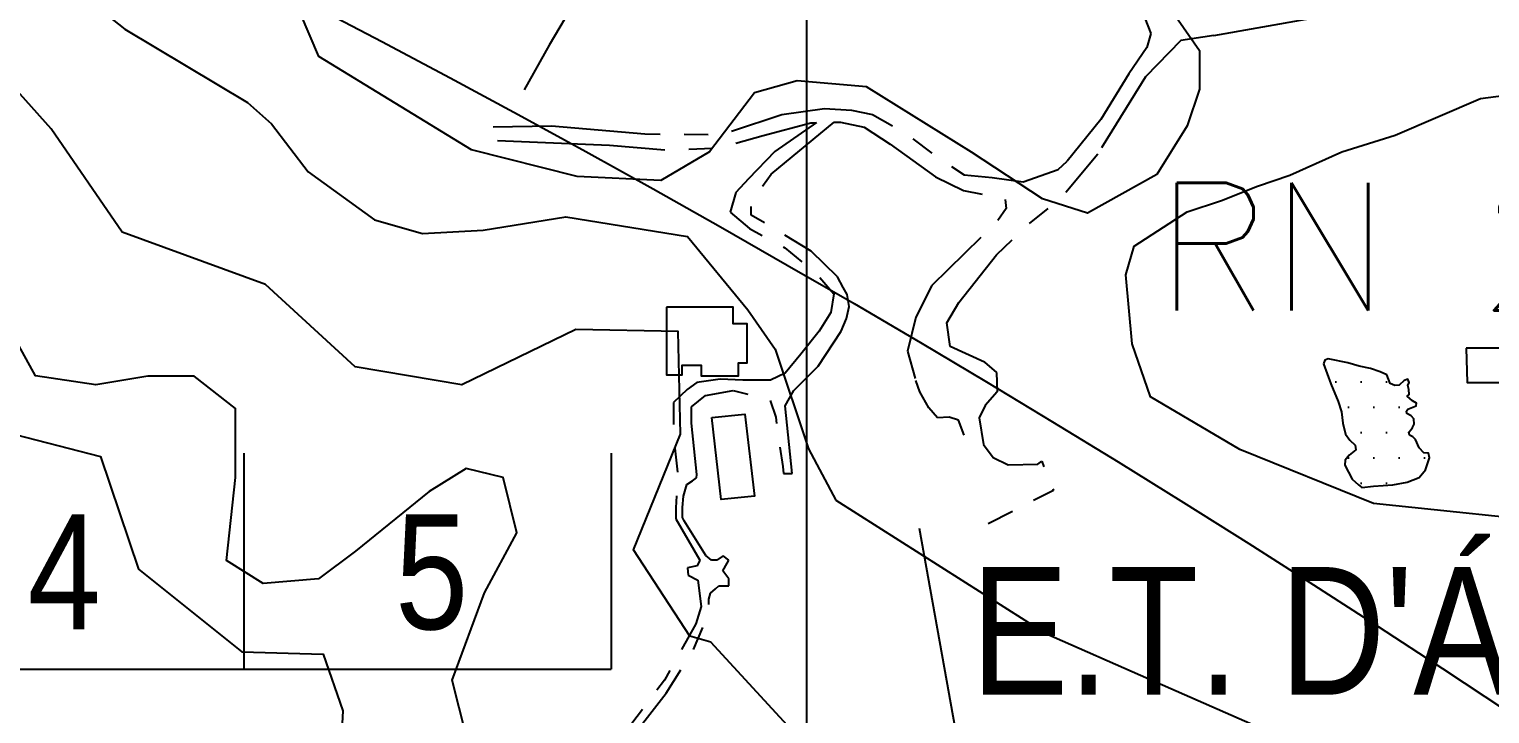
# Model space of a CAD drawing. Header units: millimetres. Extents: x 548366 to 1117317, y 7446967 to 14899125.
# Drawn here: x 556116.5 to 556574.1, y 7458740.9 to 7458955.4 of the extents above; entities that cross this region are included whole.
import ezdxf
from ezdxf.enums import TextEntityAlignment as Align

# ---------------------------------------------------------------- set-up
doc = ezdxf.new("R2010")
doc.units = ezdxf.units.MM
doc.header["$MEASUREMENT"] = 0
doc.linetypes.add('ESTR-TERRA', pattern=[1, 0.7, -0.1, 0.1, -0.1])
for name, color, linetype in [('AQUEDUTO', 7, 'Continuous'), ('CURVA_INTERMEDIÁRIA', 32, 'Continuous'), ('CURVA_MESTRA', 36, 'Continuous'), ('EDIFICAÇÃO', 7, 'Continuous'), ('LAGO', 4, 'Continuous'), ('MALHA_TM', 8, 'Continuous'), ('PONTO_REFERÊNCIA', 8, 'Continuous'), ('RADIAIS', 222, 'Continuous'), ('RIO_PERMANENTE', 4, 'Continuous'), ('RUA_PAV_S_MEIO_FIO', 2, 'ESTR-TERRA'), ('RUA_S_PAV', 2, 'ESTR-TERRA'), ('TXT_EST_TRAT_ÁGUA', 7, 'Continuous')]:
    doc.layers.add(name, color=color, linetype=linetype)
doc.styles.add('ar_n', font='ARIALN.TTF', dxfattribs={"height": 30})
doc.styles.add('ROMANS', font='romans.shx')
doc.styles.add('TXT_PRAIA', font='ARIALN.TTF', dxfattribs={"height": 30})

msp = doc.modelspace()

# ---------------------------------------------------------------- hatches: boundary and pattern name
at = {"layer": 'LAGO', "ltscale": 0.5}
h = msp.add_hatch(dxfattribs=at)
h.set_pattern_fill('DOTS', color=256, scale=5, style=0)
h.set_pattern_definition([(0, (0, 0), (3.96875, 7.9375), [0, -7.9375])])
h.paths.add_polyline_path([(556547.99, 7458835.73), (556548.43, 7458836.34), (556551.01, 7458837.47), (556551.11, 7458838.21), (556549.91, 7458838.94), (556548.23, 7458840.45), (556548.9, 7458840.96), (556548.72, 7458842.51), (556548.45, 7458843.8), (556548.81, 7458844.71), (556548.45, 7458845.81), (556547.25, 7458845.36), (556545.69, 7458843.89), (556544.32, 7458843.8), (556542.85, 7458844.44), (556541.84, 7458847.1), (556539.78, 7458848.07), (556536.69, 7458849.15), (556533.22, 7458849.85), (556529.64, 7458850.85), (556523.51, 7458852.18), (556522.4, 7458851.68), (556522.04, 7458850.57), (556524.33, 7458844.36), (556526.6, 7458838.81), (556527.63, 7458835.51), (556528.04, 7458832.01), (556528.91, 7458828.59), (556530.3, 7458826.66), (556531.94, 7458825.1), (556532.12, 7458823.64), (556530.01, 7458821.99), (556528.82, 7458820.43), (556528.66, 7458818.84), (556531.02, 7458814.47), (556532.95, 7458812.64), (556534.05, 7458811.82), (556537.72, 7458812.26), (556543.7, 7458812.67), (556548.23, 7458813.49), (556551.94, 7458814.93), (556554, 7458817.4), (556555.23, 7458821.11), (556554.87, 7458822.63), (556553.49, 7458822.72), (556552.02, 7458824.28), (556550.83, 7458826.85), (556550, 7458827.67), (556549, 7458828.22), (556548.72, 7458829.14), (556549.45, 7458830.05), (556549.91, 7458830.6), (556550.37, 7458831.7), (556550.28, 7458833.35), (556549.45, 7458834.27), (556548.17, 7458835)])

# ---------------------------------------------------------------- linework, layer by layer
at = {"layer": 'AQUEDUTO', "ltscale": 5}
msp.add_lwpolyline([(556517.36, 7458301.45), (556513.75, 7458445.62), (556505.33, 7458490.07), (556479.93, 7458527.23), (556431.82, 7458610.12), (556413.79, 7458696.46), (556395.43, 7458798.98)], dxfattribs=at)
at = {"layer": 'CURVA_INTERMEDIÁRIA'}
for points, elevation in [([(556108.77, 7459056.86), (556121.28, 7459037.69), (556120.06, 7459018.43), (556114.96, 7459008.8), (556116.75, 7458982.15), (556133.58, 7458965.7), (556146.48, 7458955.5), (556184.85, 7458932.48), (556192.43, 7458925.76), (556203.89, 7458910.73), (556224.66, 7458895.71), (556239.71, 7458891.42), (556258.69, 7458892.49), (556284.63, 7458896.66), (556322.75, 7458890.51), (556341.69, 7458867.45), (556350.22, 7458855.15), (556360.64, 7458823.93), (556369.17, 7458807.84), (556435.04, 7458766.05), (556467.25, 7458751.86), (556521.26, 7458728.2)], 20), ([(556469.11, 7458969.14), (556483.14, 7458948.76), (556483.14, 7458936.65), (556479.31, 7458925.19), (556469.75, 7458909.9), (556448.06, 7458897.8), (556434.02, 7458902.25), (556411.7, 7458916.91), (556378.78, 7458937.36), (556357.09, 7458939.27), (556343.7, 7458935.45), (556329.67, 7458916.98), (556314.36, 7458908.06), (556288.2, 7458909.33), (556255.03, 7458917.61), (556207.19, 7458946.92), (556187.27, 7458993.79)], 10), ([(556356.46, 7458734.67), (556330.04, 7458763.33), (556323.45, 7458765.28), (556305.78, 7458792.33), (556320.6, 7458828.54), (556319.85, 7458860.74), (556287.78, 7458861.39), (556252, 7458844.05), (556218.65, 7458849.6), (556190.53, 7458875.43), (556145.63, 7458891.87), (556123.41, 7458924.17), (556097.66, 7458952.8)], 30), ([(556601.72, 7458800.15), (556537.7, 7458806.85), (556495.84, 7458823.72), (556467.77, 7458840.28), (556462.03, 7458856.84), (556460.12, 7458878.5), (556462.67, 7458887.42), (556479.25, 7458898.25), (556490.04, 7458901.78), (556501.3, 7458906.28), (556511.43, 7458909.66), (556527.76, 7458916.97), (556544.46, 7458922.21), (556571.25, 7458933.68), (556639.5, 7458942.6)], 10), ([(556253.4, 7458734.12), (556249.06, 7458751.44), (556259.18, 7458778.86), (556269.29, 7458797.62), (556264.96, 7458814.94), (556253.4, 7458817.83), (556241.84, 7458810.61), (556218.72, 7458791.85), (556207.16, 7458783.19), (556189.82, 7458781.75), (556178.26, 7458788.96), (556181.15, 7458814.94), (556181.15, 7458836.59), (556168.15, 7458846.69), (556153.7, 7458846.69), (556137.35, 7458843.95), (556118.44, 7458846.85), (556106.8, 7458867.94)], 40)]:
    msp.add_lwpolyline(points, dxfattribs=dict(at, elevation=elevation))
at = {"layer": 'CURVA_MESTRA', "elevation": 50}
msp.add_lwpolyline([(556105.49, 7458830.1), (556138.79, 7458821.53), (556150.76, 7458786.2), (556183.07, 7458760.33), (556208.57, 7458759.56), (556214.75, 7458741.8), (556212.53, 7458700.5)], dxfattribs=at)
at = {"layer": 'EDIFICAÇÃO'}
for points in [[(556316.17, 7458868.3), (556316.17, 7458847.14), (556321.06, 7458847.14), (556321.06, 7458850.12), (556327.03, 7458850.12), (556327.03, 7458846.87), (556338.71, 7458846.87), (556338.71, 7458850.94), (556341.41, 7458850.94), (556341.41, 7458850.94), (556341.41, 7458863.14), (556341.41, 7458863.14), (556337.09, 7458863.14), (556337.09, 7458868.37)], [(556330.39, 7458833.75), (556340.67, 7458834.77), (556343.75, 7458809.13), (556333.32, 7458808.03)]]:
    msp.add_lwpolyline(points, close=True, dxfattribs=at)
at = {"layer": 'EDIFICAÇÃO', "ltscale": 0.5}
msp.add_lwpolyline([(556566.73, 7458855.49), (556567.01, 7458844.74), (556581.9, 7458844.74), (556581.63, 7458855.49)], close=True, dxfattribs=at)
at = {"layer": 'LAGO', "ltscale": 2.5}
msp.add_lwpolyline([(556522.04, 7458850.57), (556524.33, 7458844.36), (556526.6, 7458838.81), (556527.63, 7458835.51), (556528.04, 7458832.01), (556528.91, 7458828.59), (556530.3, 7458826.66), (556531.94, 7458825.1), (556532.12, 7458823.64), (556530.01, 7458821.99), (556528.82, 7458820.43), (556528.66, 7458818.84), (556531.02, 7458814.47), (556532.95, 7458812.64), (556534.05, 7458811.82), (556537.72, 7458812.26), (556543.7, 7458812.67), (556548.23, 7458813.49), (556551.94, 7458814.93), (556554, 7458817.4), (556555.23, 7458821.11), (556554.87, 7458822.63), (556553.49, 7458822.72), (556552.02, 7458824.28), (556550.83, 7458826.85), (556550, 7458827.67), (556549, 7458828.22), (556548.72, 7458829.14), (556549.45, 7458830.05), (556549.91, 7458830.6), (556550.37, 7458831.7), (556550.28, 7458833.35), (556549.45, 7458834.27), (556548.17, 7458835), (556547.99, 7458835.73), (556548.43, 7458836.34), (556551.01, 7458837.47), (556551.11, 7458838.21), (556549.91, 7458838.94), (556548.23, 7458840.45), (556548.9, 7458840.96), (556548.72, 7458842.51), (556548.45, 7458843.8), (556548.81, 7458844.71), (556548.45, 7458845.81), (556547.25, 7458845.36), (556545.69, 7458843.89), (556544.32, 7458843.8), (556542.85, 7458844.44), (556541.84, 7458847.1), (556539.78, 7458848.07), (556536.69, 7458849.15), (556533.22, 7458849.85), (556529.64, 7458850.85), (556523.51, 7458852.18), (556522.4, 7458851.68), (556522.04, 7458850.57)], dxfattribs=at)
at = {"layer": 'MALHA_TM'}
msp.add_lwpolyline([(556360, 7460415), (556360, 7450410)], dxfattribs=at)
at = {"layer": 'RADIAIS', "linetype": 'Continuous', "ltscale": 2.5}
for p, q in [((556183.75, 7458822.61), (556183.75, 7458754.87)), ((556298.87, 7458822.61), (556298.87, 7458754.87)), ((555608.12, 7458754.87), (556298.87, 7458754.87))]:
    msp.add_line(p, q, dxfattribs=at)
for radius in [4998.2, 3998.56]:
    msp.add_circle((554363.71, 7455412.75), radius, dxfattribs=at)
at = {"layer": 'RIO_PERMANENTE'}
msp.add_lwpolyline([(556297.04, 7458991.66), (556294, 7458984.93), (556293.24, 7458977.39), (556287.46, 7458964.06), (556279.4, 7458950.48), (556271.6, 7458936.39)], dxfattribs=at)
at = {"layer": 'RUA_PAV_S_MEIO_FIO', "ltscale": 75, "flags": 128}
for points in [[(556487.68, 7458953.45), (556516.53, 7458958.59), (556538.86, 7458964.62), (556554.55, 7458967.03), (556570.45, 7458969.85), (556576.08, 7458973.87), (556585.08, 7458981.8), (556595.74, 7458993.26), (556600.97, 7459002.11), (556606.2, 7459014.38), (556614.45, 7459043.13), (556620.49, 7459056.81), (556627.02, 7459068.11), (556641.46, 7459084.86), (556653.16, 7459097.75)], [(556467.96, 7458954.1), (556466.65, 7458949.73), (556460.97, 7458941.44), (556452.23, 7458927.14), (556441.72, 7458914.11)], [(556487.68, 7458953.45), (556477.35, 7458951.93), (556466.26, 7458940.47), (556451.3, 7458916.37)], [(556261.81, 7458924.83), (556280.13, 7458925.11), (556309.38, 7458922.65), (556333.16, 7458922.38), (556352.3, 7458928.66), (556365.7, 7458930.57), (556374.15, 7458930.03), (556380.73, 7458928.66), (556390.57, 7458923.2), (556400.69, 7458915.54), (556409.43, 7458909.81), (556418.18, 7458908.99), (556427.9, 7458907.61), (556438.83, 7458911.44), (556441.72, 7458914.11)], [(556263.22, 7458920.52), (556298.32, 7458919.07), (556316.68, 7458917.54), (556332.74, 7458918.31), (556346.5, 7458922.13), (556361.35, 7458926.05), (556363.06, 7458926.11)], [(556368.73, 7458926.29), (556370.64, 7458926.35), (556378.08, 7458924.78), (556386.27, 7458919.45), (556400.42, 7458909.14), (556409.22, 7458904.94), (556422.22, 7458902.27), (556422.6, 7458899.21), (556419.92, 7458895.39), (556399.27, 7458875.15), (556394.3, 7458865.22), (556391.63, 7458854.52), (556394.3, 7458845.36)], [(556415.78, 7458851.09), (556405.08, 7458856.06), (556403.96, 7458863.44), (556407.75, 7458869.81), (556419.61, 7458884.7), (556429.55, 7458894.25), (556439.49, 7458902.27), (556451.3, 7458916.37)], [(556415.78, 7458851.09), (556419.52, 7458847.88), (556419.72, 7458841.85), (556416.02, 7458837.57), (556414.08, 7458833.68), (556415.44, 7458825.32), (556418.55, 7458821.24), (556423.22, 7458818.91), (556432.56, 7458819.1), (556433.73, 7458820.07), (556437.42, 7458810.93), (556416.99, 7458800.43)], [(556409.41, 7458828.24), (556407.66, 7458832.91), (556404.74, 7458833.88), (556401.04, 7458833.68), (556398.32, 7458836.8), (556395.59, 7458841.85), (556394.3, 7458845.36)], [(556319.05, 7458805.48), (556319.04, 7458805.46), (556319.04, 7458801.98), (556326.62, 7458789.1), (556325.8, 7458787.26), (556322.73, 7458786.64), (556322.93, 7458784.39), (556326, 7458782.76), (556327.03, 7458774.58), (556325.39, 7458769.06), (556315.56, 7458751.47), (556270.65, 7458692.25), (556258.55, 7458675.15), (556251.59, 7458667.99), (556249.95, 7458664.11), (556250.26, 7458657.72), (556253.42, 7458652.5), (556256.74, 7458649.55), (556262.04, 7458648.93)], [(556262.04, 7458648.93), (556264.35, 7458649.64), (556267.49, 7458652.77), (556267.82, 7458653.57), (556267.82, 7458658.83), (556267.28, 7458663.85), (556266.14, 7458668.21), (556265.74, 7458670.01), (556266.89, 7458673.66), (556269.62, 7458679.81), (556271.17, 7458683.24), (556272.13, 7458685.82), (556272, 7458687.04), (556270.78, 7458688.2), (556273.55, 7458692.64), (556316.04, 7458747.39), (556324.42, 7458760.67), (556328.63, 7458770.59), (556329.45, 7458775.48), (556329.45, 7458776.79), (556329.94, 7458778.72), (556331.53, 7458780.03), (556332.56, 7458781), (556335.67, 7458781), (556335.69, 7458783.24), (556333.78, 7458785.74), (556335.17, 7458788.11), (556335.69, 7458789.1), (556333.91, 7458790.41), (556331.94, 7458789.03), (556330.29, 7458789.1), (556328.45, 7458790.54), (556321.72, 7458801.43), (556321.19, 7458802.42), (556321.19, 7458805.58)]]:
    msp.add_lwpolyline(points, dxfattribs=at)
at = {"layer": 'RUA_S_PAV', "ltscale": 75, "flags": 128}
for points in [[(556379.7, 7459092.85), (556381.46, 7459079.5), (556387.36, 7459065.96), (556391.55, 7459059.21), (556394.78, 7459055.49), (556405.7, 7459046.54), (556412.91, 7459041.3), (556417.71, 7459034.54), (556420.55, 7459028.86), (556422.52, 7459019.91), (556423.85, 7459005.17), (556425.63, 7458998.73), (556427.34, 7458994.91), (556431.73, 7458988.99), (556436.29, 7458984), (556465.99, 7458958.9), (556467.96, 7458954.1)], [(556363.17, 7458926.18), (556350.09, 7458917.09), (556341.85, 7458908.57), (556337.87, 7458904.31), (556336.16, 7458898.06), (556342.13, 7458892.94), (556353.22, 7458886.98), (556363.74, 7458878.17), (556368.57, 7458872.49), (556367.62, 7458866.63), (556364.02, 7458860.84), (556358.27, 7458853.65)], [(556363.71, 7458849.85), (556370.84, 7458860.84), (556372.56, 7458864.82), (556373.4, 7458868.51), (556372.77, 7458872.33), (556371.53, 7458874.55), (556369.71, 7458877.88), (556361.46, 7458885.84), (556350.38, 7458892.66), (556342.7, 7458897.2), (556342.7, 7458901.47), (556348.95, 7458909.99), (556368.73, 7458926.29)], [(556358.27, 7458853.65), (556353.38, 7458847.68), (556348.77, 7458845.51), (556340.07, 7458845.51), (556333.01, 7458845.78), (556325.68, 7458844.7), (556322.69, 7458842.52), (556318.34, 7458838.46), (556318.34, 7458828.15), (556319.7, 7458815.94), (556319.05, 7458805.48)], [(556321.19, 7458805.58), (556321.48, 7458809.08), (556322.54, 7458812.72), (556324.36, 7458813.94), (556325.58, 7458814.85), (556325.68, 7458815.94), (556324.05, 7458831.94), (556324.05, 7458837.1), (556328.39, 7458840.63), (556337.09, 7458842.25), (556342.52, 7458840.9), (556348.49, 7458839.54), (556350.4, 7458833.84), (556352.57, 7458818.38), (556352.84, 7458816.21), (556355.56, 7458816.21), (556353.38, 7458837.37), (556356.1, 7458842.25), (556360.17, 7458846.32), (556363.71, 7458849.85)]]:
    msp.add_lwpolyline(points, dxfattribs=at)

# ---------------------------------------------------------------- texts
at = {"layer": 'PONTO_REFERÊNCIA', "style": 'ROMANS'}
msp.add_attdef('RN 2819C', (556469.18, 7458867.33), '', height=40, dxfattribs=at)
at = {"layer": 'RADIAIS', "linetype": 'Continuous', "ltscale": 2.5, "style": 'ar_n'}
for s, p in [('4', (556127.46, 7458767.42)), ('5', (556242.59, 7458767.42))]:
    msp.add_text(s, height=36, dxfattribs=at).set_placement(p, align=Align.CENTER)
at = {"layer": 'TXT_EST_TRAT_ÁGUA', "style": 'TXT_PRAIA'}
msp.add_text("E.T. D'ÁGUA", height=40, dxfattribs=at).set_placement((556411.54, 7458746.91))

doc.saveas('drawing.dxf')
